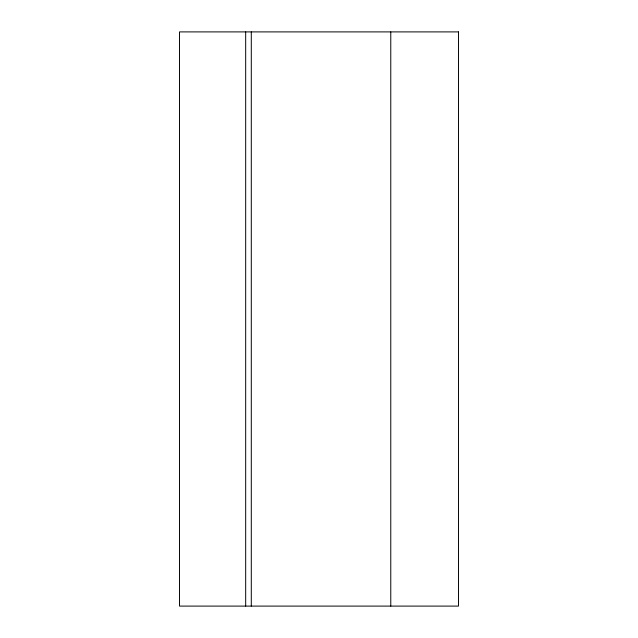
<?xml version="1.0" encoding="UTF-8"?>
<svg xmlns="http://www.w3.org/2000/svg" width="638" height="638" viewBox="0 0 638 638"><rect width="100%" height="100%" fill="white"/><g stroke="black" fill="none" stroke-linecap="round" stroke-linejoin="round"><path stroke-width="0.96" d="M390.775 31.9L390.775 606.1M251.292 31.9L251.292 606.1M245.678 31.9L245.678 606.1M458.483 31.9L179.517 31.9L179.517 606.1L458.483 606.1L458.483 31.9"/></g></svg>
